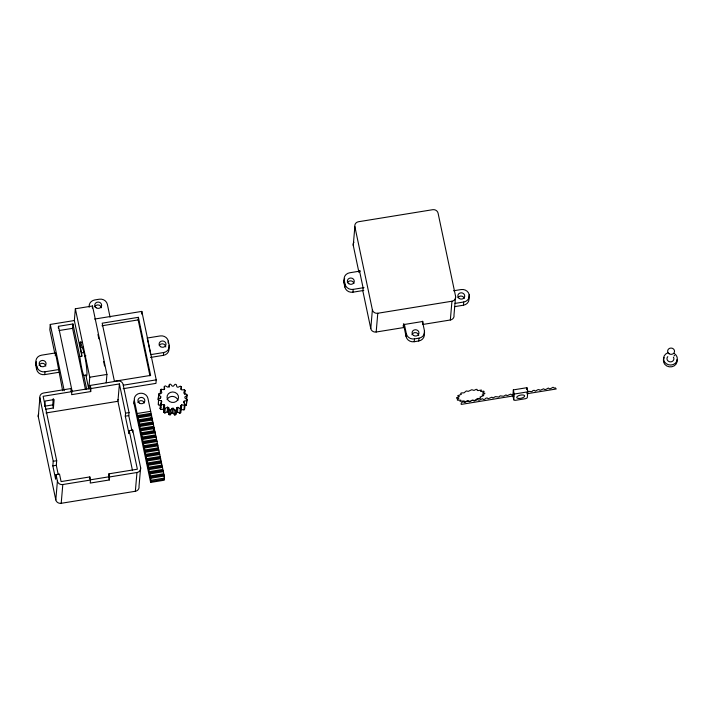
<?xml version="1.0" encoding="UTF-8"?>
<svg xmlns="http://www.w3.org/2000/svg" width="713" height="713" viewBox="0 0 713 713"><rect width="100%" height="100%" fill="white"/><g stroke="black" fill="none" stroke-linecap="round" stroke-linejoin="round"><path stroke-width="1.07" d="M58.769 372.32L44.75 374.601A6.916 6.319 4.9 0 1 36.648 369.477L35.775 365.323L36.015 362.516A6.916 6.319 4.9 0 1 41.497 355.19L55.516 352.917L62.637 390.688M36.648 369.477L36.889 366.66L36.015 362.516M90.952 388.54L119.41 383.924L125.559 413.148L125.301 416.178L128.991 433.656L129.249 430.634L132.716 430.073L140.621 467.621L139.008 486.391A4.608 4.207 4.9 0 1 135.354 491.266L61.202 503.298A4.608 4.207 4.9 0 1 55.801 499.884L38.27 416.659L39.883 397.89A4.608 4.207 4.9 0 1 43.538 393.006L71.22 388.514L71.87 391.642L71.612 394.663L90.694 391.571L90.952 388.54L90.293 385.421L117.698 380.983A4.608 4.207 4.9 0 1 123.091 384.396L129.035 412.586L128.768 415.608L131.807 430.01M44.75 374.601L44.99 371.785A6.916 6.319 4.9 0 1 36.889 366.66M106.21 382.81L106.932 374.441L92.512 305.984L75.355 308.774L74.339 320.529L50.275 324.433L49.812 329.798L54.821 353.568M44.714 406.294L45.169 401.027L54.126 399.574L53.404 408.005L45.445 409.298M55.275 355.725L55.516 352.917M58.306 328.025L58.448 326.322L72.949 323.969L79.803 356.527A14.42 1.56 80.8 0 0 83.786 375.421L86.71 389.316M53.404 408.005L52.744 404.886L53.288 398.558M129.249 430.634L137.368 469.216L108.911 473.833L109.561 476.952L109.303 479.974L90.23 483.066L90.489 480.045L89.829 476.926L61.095 481.587L59.509 474.056L56.042 474.626L55.641 479.234L52.833 465.883L53.225 461.275L39.883 397.89M58.243 474.564L56.3 465.322L56.692 460.714L43.136 396.303L71.87 391.642M55.801 499.884L57.405 481.123L56.042 474.626M85.417 389.334L72.574 328.345L72.949 323.969M61.202 503.298L62.806 484.537A4.608 4.207 4.9 0 1 57.405 481.123M70.961 391.544L71.22 388.514M92.333 308.078L92.512 305.984M75.355 308.774L89.767 377.222L88.76 388.986L85.836 375.091A14.42 1.56 80.8 0 0 86.184 364.379A14.42 1.56 80.8 0 0 82.004 347.418A6.916 0.749 80.8 0 0 80.15 342.445L81.906 342.16M90.694 391.571L90.034 388.442L90.293 385.421M89.66 478.94L89.829 476.926M109.303 479.974L108.652 476.854L108.911 473.833M132.466 470.375L117.921 401.285L119.41 383.924M149.944 375.831L138.17 319.905L138.393 317.321L102.182 323.194L114.419 381.277L150.621 375.403L138.393 317.321M141.602 314.041L141.825 311.403L94.642 319.059M134.089 403.843L134.365 400.635A6.916 6.319 4.9 0 1 139.846 393.309A6.916 6.319 4.9 0 1 147.947 398.433L164.284 476.034L164.213 480.223L150.639 482.425L134.089 403.843A6.916 6.319 4.9 0 1 134.481 400.251M132.538 432.087L132.716 430.073M135.354 491.266L136.967 472.505A4.608 4.207 4.9 0 0 140.621 467.621M141.825 311.403L156.236 379.86L155.942 383.38L123.189 388.692M150.639 482.425L150.71 478.236L134.365 400.635M158.812 393.888L158.17 399.645L158.812 393.888L161.405 393.291L161.833 392.319L160.523 390.171L161.191 389.271L163.847 389.628L164.658 388.897L164.338 386.455L165.336 385.867L167.662 387.123L168.723 386.731L169.444 384.387L170.621 384.191L172.252 386.161L173.402 386.17L175.05 384.271L176.227 384.503L176.922 386.883L177.983 387.293L180.318 386.125L181.316 386.758L181.075 389.565M158.571 394.957L160.683 396.499L160.683 397.551L158.562 399.013L158.384 404.779L160.969 405.474M158.384 404.779L158.562 399.013M150.479 357.445L163.429 355.341L163.669 352.534A6.916 6.319 4.9 0 0 169.15 345.208L168.277 341.055A6.916 6.319 4.9 0 0 160.175 335.939L147.226 338.033L150.719 354.628L163.669 352.534M160.202 393.924L160.523 390.171M161.031 391.152L161.191 389.271M160.523 398.371L160.683 396.499M181.316 386.758L180.968 389.173L181.779 389.931L184.444 389.672L185.104 390.599L183.758 392.694L184.212 393.674L186.788 394.369L187.02 395.448L184.89 396.909L184.899 397.961L187.002 399.503L186.761 400.572L184.177 401.169L183.74 402.132L185.05 404.289L184.382 405.189L181.726 404.832L180.915 405.563L181.236 407.996L180.237 408.594L177.92 407.328L176.86 407.72L175.737 414.761L174.551 414.957L174.961 410.26L173.33 408.299L172.181 408.291L171.771 412.979L170.122 414.877L168.945 414.645L168.25 412.266L167.19 411.856L164.855 413.023L163.856 412.399L164.213 409.975L163.393 409.226L160.728 409.476L160.069 408.558L160.47 403.861L161.815 401.758L161.37 400.786L158.785 400.091M160.728 409.476L161.138 404.788L160.47 403.861M161.129 403.603L161.37 400.786M164.097 389.271L164.338 386.455M168.116 342.935L168.277 341.055M163.393 409.226L163.794 404.529L161.138 404.788M169.15 345.208L168.91 348.024A6.916 6.319 4.9 0 1 163.429 355.341M163.856 412.399L164.614 405.278L163.794 404.529M164.213 409.975L164.614 405.278M164.855 413.023L165.256 408.335L167.591 407.168L168.651 407.578L169.346 409.957L168.945 414.645M169.204 387.204L169.444 384.387M167.19 411.856L167.591 407.168M168.25 412.266L168.651 407.578M170.122 414.877L170.523 410.189L172.181 408.291M174.551 414.957L172.92 412.987L173.33 408.299M175.737 414.761L176.86 407.72M176.459 412.417L177.51 412.025L177.92 407.328M177.51 412.025L179.836 413.282L180.237 408.594M180.754 407.444L180.915 405.563M181.236 407.996L180.835 412.693L179.836 413.282M180.514 410.251L181.325 409.52L181.726 404.832M184.284 391.553L184.444 389.672M184.016 403.041L184.177 401.169M184.783 394.351L185.104 390.599M181.325 409.52L183.981 409.877L184.382 405.189M185.05 404.289L184.649 408.977L183.981 409.877M186.467 398.121L186.788 394.369M187.02 395.448L186.61 400.136L186.387 399.057M184.631 405.661L186.36 405.26L186.761 400.572M187.002 399.503L186.36 405.26M363.773 290.432L352.944 292.187A6.916 6.319 4.9 0 1 344.842 287.063L343.969 282.918L344.21 280.102A6.916 6.319 4.9 0 1 349.691 272.776L360.52 271.02M344.842 287.063L345.083 284.246L344.21 280.102M358.96 272.491L353.256 245.379L354.86 226.609A4.608 4.207 4.9 0 1 358.514 221.734L432.675 209.702A4.608 4.207 4.9 0 1 438.067 213.116L455.598 296.341L453.985 315.11A4.608 4.207 4.9 0 1 450.34 319.994L422.657 324.486L422.916 321.456L403.834 324.558L403.576 327.579L376.179 332.017A4.608 4.207 4.9 0 1 370.778 328.604L362.872 291.056L363.131 288.034L359.45 270.548M352.944 292.187L353.185 289.371A6.916 6.319 4.9 0 1 345.083 284.246M370.778 328.604L372.382 309.843L354.86 226.609M376.179 332.017L377.783 313.257A4.608 4.207 4.9 0 1 372.382 309.843M422.426 321.206L424.458 330.85L424.217 333.666A6.916 6.319 4.9 0 1 418.736 340.983L414.208 341.723A6.916 6.319 4.9 0 1 406.107 336.598L406.348 333.782L404.324 324.148M414.208 341.723L414.449 338.907A6.916 6.319 4.9 0 1 406.348 333.782M418.736 340.983L418.977 338.176A6.916 6.319 4.9 0 0 424.458 330.85M450.34 319.994L451.944 301.225A4.608 4.207 4.9 0 0 455.598 296.341M454.653 306.635L463.45 305.209L463.717 302.009A6.916 6.319 4.9 0 0 469.199 294.683A6.916 6.319 4.9 0 0 461.097 289.558L453.53 290.788M468.922 297.891L469.199 294.683M512.87 395.528L513.351 389.895L526.925 387.694L527.798 391.847L527.317 397.471A2.308 0.909 -11.9 0 1 524.973 398.781L515.927 400.251A2.308 0.909 -11.9 0 1 513.743 399.681L512.87 395.528A2.308 0.909 -11.9 0 0 513.823 396.143M513.743 399.681L514.225 394.048L513.351 389.895M526.764 389.574L526.925 387.694M160.069 408.558L160.969 407.15M527.094 392.444L528.36 391.277L531.809 391.678L533.066 390.51L534.242 390.323L535.338 391.107L537.771 389.744L538.948 389.556L540.044 390.341L543.654 388.79L544.75 389.574L545.926 389.387L548.359 388.032L549.456 388.817L550.632 388.621L553.065 387.266L554.161 388.05L555.338 387.863L556.238 388.986L526.747 393.772M59.108 330.529L72.574 328.345M101.968 325.779L138.17 319.905M353.185 289.371L364.013 287.615M82.004 347.418L83.18 347.231M79.909 356.509L81.852 356.188A14.42 1.56 80.8 0 1 81.54 352.882L84.464 352.409M84.758 356.081L85.925 355.894M377.783 313.257L451.944 301.225M455.072 303.408L463.717 302.009M44.99 371.785L59.01 369.512M83.893 375.403L85.836 375.091M89.767 377.222L106.932 374.441M72.022 391.366L90.034 388.442M123.322 385.198L156.236 379.86M414.449 338.907L418.977 338.176M44.785 406.178L52.744 404.886M46.006 412.952L117.921 401.285M125.559 413.148L129.035 412.586M137.083 413.522L150.657 411.321M125.301 416.178L128.768 415.608M137.226 415.572L150.799 413.371M174.961 410.26L176.138 410.073M137.449 416.65L151.031 414.449M137.761 416.757L151.334 414.556M137.992 417.836L151.566 415.634M138.135 419.886L151.709 417.684M138.358 420.964L151.94 418.763M138.67 421.071L152.243 418.87M138.892 422.149L152.475 419.948M139.044 424.199L152.618 421.998M139.267 425.278L152.84 423.076M139.579 425.385L153.152 423.183M139.801 426.463L153.384 424.262M139.953 428.522L153.527 426.312M140.176 429.6L153.75 427.39M140.488 429.698L154.061 427.497M140.711 430.777L154.293 428.575M140.853 432.836L154.436 430.634M141.085 433.914L154.659 431.713M141.397 434.012L154.971 431.811M141.62 435.09L155.202 432.889M141.762 437.149L155.345 434.948M141.994 438.228L155.568 436.026M142.306 438.326L155.88 436.124M142.529 439.404L156.111 437.203M142.671 441.463L156.254 439.261M142.903 442.541L156.477 440.34M143.215 442.639L156.789 440.438M143.438 443.727L157.02 441.516M143.58 445.777L157.163 443.575M53.225 461.275L56.692 460.714M143.812 446.855L157.386 444.654M144.124 446.962L157.698 444.752M144.347 448.04L157.929 445.839M144.489 450.09L158.072 447.889M52.833 465.883L56.3 465.322M144.721 451.169L158.295 448.967M145.033 451.276L158.607 449.074M145.256 452.354L158.83 450.153M471.872 400.439L473.049 400.243L474.145 401.027L477.763 399.485L478.851 400.269L482.469 398.719L483.557 399.503L484.733 399.316L485.999 398.148L487.175 397.952L488.262 398.736L491.881 397.194L492.977 397.979L495.41 396.615L498.859 397.025L500.116 395.858L503.565 396.259L505.998 394.904L507.095 395.688L510.704 394.137L511.8 394.922L512.977 394.735M514.225 394.048L527.798 391.847M470.749 401.446L467.38 400.938L464.261 401.963L464.163 400.902L459.93 401.33L460.848 400.162L457.648 400.216L457.238 399.841L458.86 398.309L456.552 398.202L456.596 397.72L458.985 396.847L459.261 396.348L457.603 395.804L461.4 394.289L460.651 393.389L461.516 392.908L463.985 392.854L466.338 390.956L468.263 391.348L471.81 389.726L474.002 390.43L476.052 389.396L477.122 389.405L477.22 390.457L478.129 390.572L481.453 390.038L480.535 391.205L481.115 391.499L483.735 391.152L484.145 391.526L482.523 393.059L484.831 393.166L484.787 393.647L482.122 395.011L483.779 395.563L479.983 397.079L480.731 397.979L479.867 398.46L477.398 398.514L475.045 400.403L472.006 400.278L469.439 401.793L468.343 401.009L467.167 401.196L464.733 402.56L463.637 401.776L462.461 401.963L461.204 403.13L461.195 404.405L512.54 396.071M145.399 454.404L158.981 452.202M145.63 455.482L159.204 453.281M145.942 455.589L159.516 453.388M146.165 456.668L159.739 454.466M146.308 458.717L159.89 456.516M146.539 459.796L160.113 457.594M146.842 459.903L160.425 457.701M147.074 460.981L160.648 458.78M147.217 463.031L160.79 460.83M147.448 464.118L161.022 461.908M147.751 464.216L161.334 462.015M147.983 465.295L161.557 463.094M148.126 467.354L161.699 465.143M148.349 468.432L161.931 466.231M148.661 468.53L162.243 466.329M148.892 469.609L162.466 467.407M90.631 479.778L108.652 476.854M62.806 484.537L90.489 480.045M109.561 476.952L136.967 472.505M149.035 471.667L162.609 469.466M149.258 472.746L162.84 470.544M149.57 472.844L163.152 470.642M149.801 473.922L163.375 471.721M149.944 475.981L163.518 473.78M150.167 477.059L163.749 474.858M150.479 477.157L164.061 474.956M150.71 478.236L164.284 476.034M150.853 480.295L164.427 478.093M150.719 481.489L164.302 479.288M171.771 412.979L172.92 412.987M169.346 409.957L170.523 410.189M164.257 407.702L165.256 408.335M403.406 323.747L406.107 336.598M403.139 325.493L403.576 327.579M150.167 413.478L150.612 415.634M151.067 417.782L151.521 419.939M152.885 426.401L153.794 430.705M110.087 317.249L107.369 304.335A6.916 6.319 4.9 0 0 99.267 299.21L94.74 299.95A6.916 6.319 4.9 0 0 89.17 306.706M97.966 334.504L98.875 338.835M103.67 361.607L104.588 365.947M74.339 320.529L81.852 356.188M58.448 326.322L72.209 391.669M50.275 324.433L64.232 390.715M167.074 399.619A5.766 5.258 4.9 0 1 172.715 396.428A5.766 5.258 4.9 0 1 177.938 400.305M89.178 307.107A6.916 6.319 4.9 0 1 89.41 306.501M94.749 306.804A3.458 3.155 4.9 0 1 101.389 307.775M35.775 365.323A6.916 6.319 4.9 0 1 36.167 361.741M39.055 365.457A3.458 3.155 4.9 0 1 45.81 366.134M81.54 352.882A6.916 0.749 80.8 0 1 80.15 342.445M159.257 345.413A3.458 3.155 4.9 0 1 165.764 346.973M137.903 402.533A3.458 3.155 4.9 0 1 144.418 402.952M38.27 416.659A4.608 4.207 4.9 0 1 38.734 413.879M117.814 399.761A4.608 4.207 4.9 0 1 118.26 399.868M353.256 245.379A4.608 4.207 4.9 0 1 353.96 242.224M457.96 297.642A3.458 3.155 4.9 0 1 464.323 298.346M468.78 297.33A6.916 6.319 4.9 0 1 463.45 305.209M343.969 282.918A6.916 6.319 4.9 0 1 344.664 278.747M347.365 282.749A3.458 3.155 4.9 0 1 353.96 283.444M411.962 334.762A3.458 3.155 4.9 0 1 418.718 335.44M674.311 353.532A6.916 6.319 4.9 0 1 675.273 363.3A6.916 6.319 4.9 0 1 664.632 362.061A6.916 6.319 4.9 0 1 667.912 352.792M677.065 359.486A6.916 6.319 4.9 0 1 669.24 366.821A6.916 6.319 4.9 0 1 664.177 357.525M674.15 355.413A6.916 6.319 4.9 0 1 674.721 355.814M673.348 357.053A3.458 3.155 4.9 0 1 672.582 361.224A3.458 3.155 4.9 0 1 667.956 360.876A3.458 3.155 4.9 0 1 667.787 356.643M169.48 401.49A5.766 5.258 4.9 0 0 178.526 397.774A5.766 5.258 4.9 0 0 170.354 392.417A5.766 5.258 4.9 0 0 169.48 401.49M96.21 307.793A3.458 3.155 4.9 0 0 101.638 305.556A3.458 3.155 4.9 0 0 96.736 302.348A3.458 3.155 4.9 0 0 96.21 307.793M40.632 366.143A3.458 3.155 4.9 0 0 46.06 363.915A3.458 3.155 4.9 0 0 41.158 360.698A3.458 3.155 4.9 0 0 40.632 366.143M160.568 346.687A3.458 3.155 4.9 0 0 165.995 344.459A3.458 3.155 4.9 0 0 161.093 341.251A3.458 3.155 4.9 0 0 160.568 346.687M139.392 403.13A3.458 3.155 4.9 0 0 144.819 400.902A3.458 3.155 4.9 0 0 139.917 397.685A3.458 3.155 4.9 0 0 139.392 403.13M459.297 298.524A3.458 3.155 4.9 0 0 464.724 296.296A3.458 3.155 4.9 0 0 459.823 293.079A3.458 3.155 4.9 0 0 459.297 298.524M348.826 283.738A3.458 3.155 4.9 0 0 354.254 281.501A3.458 3.155 4.9 0 0 349.352 278.293A3.458 3.155 4.9 0 0 348.826 283.738M413.54 335.449A3.458 3.155 4.9 0 0 418.968 333.221A3.458 3.155 4.9 0 0 414.066 330.003A3.458 3.155 4.9 0 0 413.54 335.449M669.097 353.764A3.458 3.155 4.9 0 0 674.525 351.536A3.458 3.155 4.9 0 0 669.623 348.327A3.458 3.155 4.9 0 0 669.097 353.764M518.904 398.46A4.037 1.586 -11.9 0 0 524.652 395.911A4.037 1.586 -11.9 0 0 518.529 395.724A4.037 1.586 -11.9 0 0 518.904 398.46"/></g></svg>
